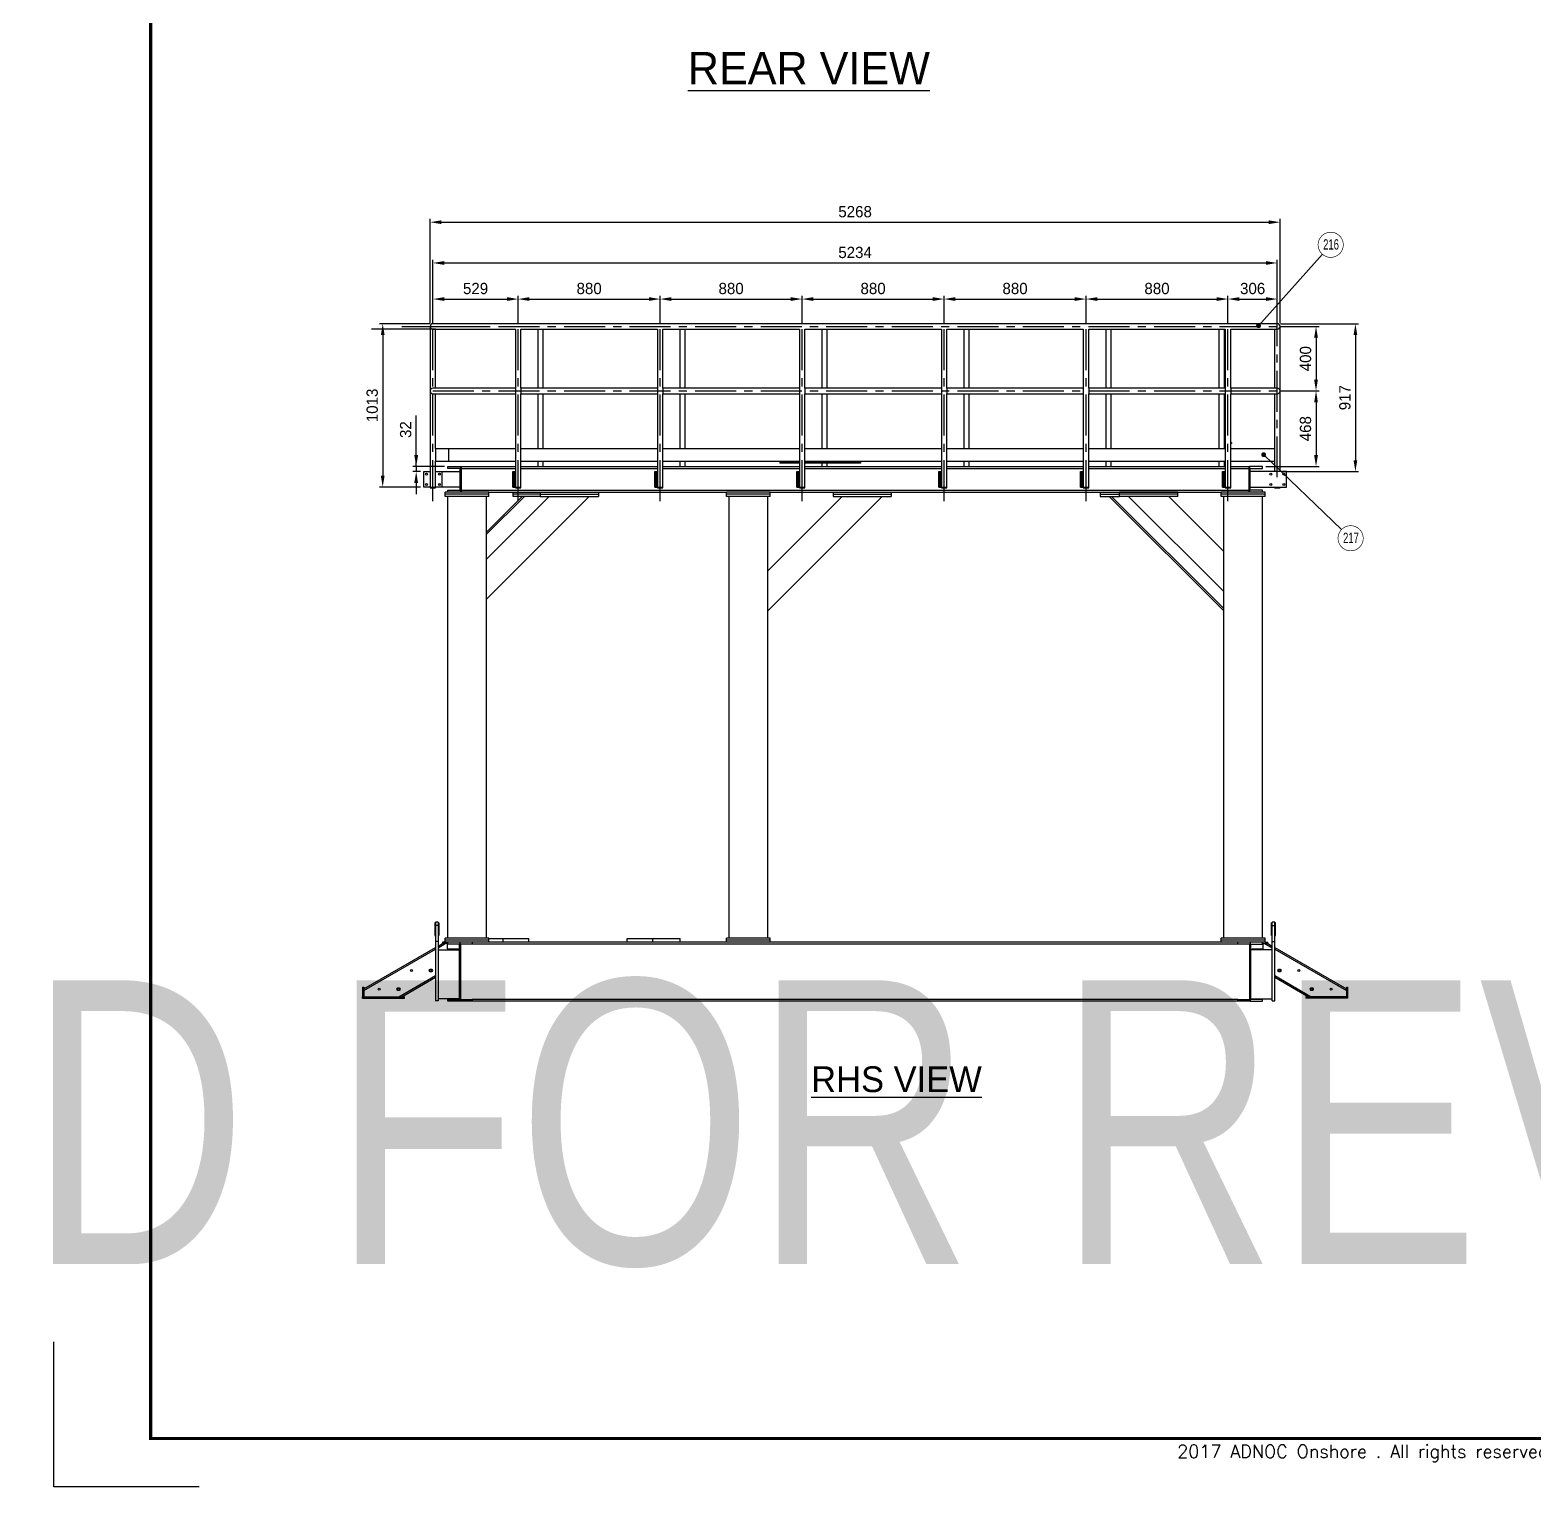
# Model space of a CAD drawing. Header units: millimetres. Extents: x 0 to 16187, y -20471 to 6290.
# Drawn here: x 2803.2 to 3269.3, y 1477 to 1928.6 of the extents above; entities that cross this region are included whole.
import ezdxf
from ezdxf.enums import TextEntityAlignment as Align

# ---------------------------------------------------------------- set-up
doc = ezdxf.new("R2018")
doc.units = ezdxf.units.MM
doc.header["$PDSIZE"] = -1
doc.linetypes.add('CENTERX2', pattern=[20.32, 12.7, -2.54, 2.54, -2.54])
doc.layers.add('BORDER1', color=3, linetype='Continuous')
doc.layers.add('BORDER2', color=7, linetype='Continuous')
doc.styles.add('ROMANC', font='ROMANC', dxfattribs={"height": 5})
doc.styles.add('ROMAND-1', font='ic-romand.shx')
doc.styles.add('ROMANS', font='ROMANS.shx', dxfattribs={"width": 0.8})
doc.styles.add('ROMANT', font='ROMANT', dxfattribs={"height": 4})
doc.styles.add('SLDTEXTSTYLE2', font='TXT', dxfattribs={"width": 0.686449})
doc.dimstyles.new('AM_ISO', dxfattribs={"dimtxt": 3.5, "dimasz": 3.5, "dimexe": 1, "dimexo": 1, "dimgap": 1.5, "dimtad": 1, "dimdsep": 46, "dimtxsty": 'Standard', "dimcen": 0, "dimclrd": 1, "dimclre": 1, "dimclrt": 1, "dimadec": 0, "dimazin": 2, "dimtp": 0.1, "dimtm": 0.1, "dimtfac": 0.71, "dimtdec": 3, "dimtmove": 0, "dimatfit": 3, "dimfxl": 1, "dimlwd": -1, "dimlwe": -1, "dimarcsym": 1})
doc.dimstyles.new('AM_ISO$7', dxfattribs={"dimtxt": 3.5, "dimasz": 3.5, "dimexe": 1, "dimexo": 1, "dimgap": 1.5, "dimtad": 1, "dimtoh": 1, "dimdsep": 46, "dimtxsty": 'Standard', "dimcen": 0, "dimclrd": 1, "dimclre": 1, "dimclrt": 1, "dimadec": 0, "dimazin": 2, "dimtp": 0.1, "dimtm": 0.1, "dimtfac": 0.71, "dimtdec": 3, "dimtmove": 0, "dimatfit": 3, "dimfxl": 1, "dimlwd": -1, "dimlwe": -1, "dimarcsym": 1})

# ---------------------------------------------------------------- blocks, each defined once
blk = doc.blocks.new('*U609')
at = {"layer": 'BORDER1', "color": 154, "true_color": 0x1859a9, "const_width": 1}
blk.add_lwpolyline([(1.81, 811), (1144, 811), (1144, 0), (0, 0), (0, 811)], close=True, dxfattribs=at)
at = {"layer": 'BORDER2'}
blk.add_lwpolyline([(15, -15), (-30, -15), (-30, 30)], dxfattribs=at)
at = {"layer": 'BORDER2', "color": 154, "true_color": 0x1859a9, "style": 'ROMANS'}
blk.add_text('2017 ADNOC Onshore . All rights reserved. Abu Dhabi Company for Onshore Petroleum Operations Ltd. Restricted Circulation', height=4, dxfattribs=at).set_placement((489.5, -2), align=Align.TOP_CENTER)
at = {"layer": 'BORDER2', "flags": 8}
for tag, height, style, p in [('REV-A', 3.24, 'ROMANS', (986.93, 140.25)), ('RE-A', 8.06, 'ROMANT', (1084.63, 7.17))]:
    blk.add_attdef(tag, text='', height=height, dxfattribs=dict(at, style=style)).set_placement(p, align=Align.CENTER)
at = {"layer": 'BORDER2', "style": 'ROMANS', "width": 3.830216}
blk.add_attdef('DATE-A', text='', height=3.24, dxfattribs=at).set_placement((995.51, 140.25), (1008.51, 140.25), align=Align.FIT)
at = {"layer": 'BORDER2'}
for tag, height, style, p in [('DRN-A', 3.24, 'ROMANS', (1018.38, 140.25)), ('CHD-A', 3.24, 'ROMANS', (1032.35, 140.25)), ('APD-A', 3.24, 'ROMANS', (1046.64, 140.25)), ('CONS_CONT_VEND', 4.2, 'ROMANC', (1061.39, 72.83))]:
    blk.add_attdef(tag, text='', height=height, dxfattribs=dict(at, style=style)).set_placement(p, align=Align.CENTER)
at = {"layer": 'BORDER2', "style": 'ROMANS', "width": 0.8}
for tag, p, height in [('1:X', (997.23, 122.55), 3.5), ('LOC', (1042.74, 122.55), 3.5), ('PROJ_NO', (1118.64, 122.55), 3.5), ('CONS_DRG_NO', (1011, 63), 3)]:
    blk.add_attdef(tag, p, '', height=height, dxfattribs=at)
at = {"layer": 'BORDER2', "lineweight": 30, "width": 0.8, "flags": 104}
blk.add_attdef('COMMENTS-A', text='', height=2.2, dxfattribs=at).set_placement((1055.21, 142.07), align=Align.MIDDLE_LEFT)
at = {"layer": 'BORDER2', "style": 'ROMANS', "width": 0.8}
for tag, p in [('PROJECT_TITLE_1', (1061.07, 55.35)), ('PROJECT_TITLE_2', (1061.07, 49.3))]:
    blk.add_attdef(tag, text='', height=3.5, dxfattribs=at).set_placement(p, align=Align.MIDDLE)
at = {"layer": 'BORDER2', "style": 'ROMANT', "width": 0.8}
for tag, p in [('DRG_TITLE_1', (1061.07, 36.31)), ('DRG_TITLE_2', (1061.07, 28.31)), ('DRG_TITLE_3', (1061.07, 20.31))]:
    blk.add_attdef(tag, text='', height=5, dxfattribs=at).set_placement(p, align=Align.CENTER)
at = {"layer": 'BORDER2', "style": 'ROMANT'}
for tag, p in [('AR', (995, 7.17)), ('PA', (1011.74, 7.17)), ('DC', (1028.45, 7.17)), ('TS', (1120.84, 7.17))]:
    blk.add_attdef(tag, p, '', height=8.06, dxfattribs=at)
for tag, p in [('SRNO', (1074.7, 7.17)), ('SH', (1115.8, 7.18))]:
    blk.add_attdef(tag, text='', height=8.06, dxfattribs=at).set_placement(p, align=Align.RIGHT)
at = {"layer": 'BORDER2', "style": 'ROMANS', "flags": 2}
blk.add_attdef('TB_VERSION', text='', height=2, dxfattribs=at).set_placement((1, -1), align=Align.TOP_LEFT)
blk = doc.blocks.new('*D4720')
at = {"color": 1, "linetype": 'ByBlock'}
for p, q in [((3190.73, 1836.76), (3202.73, 1836.76)), ((3201.73, 1833.26), (3201.73, 1820.26)), ((3190.73, 1816.76), (3202.73, 1816.76))]:
    blk.add_line(p, q, dxfattribs=at)
at = {"color": 1}
for points in [[(3202.31, 1833.26), (3201.14, 1833.26), (3201.73, 1836.76)], [(3201.14, 1820.26), (3202.31, 1820.26), (3201.73, 1816.76)]]:
    blk.add_solid(points, dxfattribs=at)
at = {"layer": 'Defpoints', "color": 0}
for p in [(3189.73, 1836.76), (3189.73, 1816.76), (3201.73, 1816.76)]:
    blk.add_point(p, dxfattribs=at)
at = {"color": 1, "insert": (3198.48, 1826.76), "char_height": 3.5, "attachment_point": 5, "rotation": 90}
blk.add_mtext('400', dxfattribs=at)
blk = doc.blocks.new('*D4721')
at = {"color": 1, "linetype": 'ByBlock'}
for p, q in [((2928.01, 1837.76), (2928.01, 1846.25)), ((2954.44, 1837.76), (2954.44, 1846.25)), ((2931.51, 1845.25), (2950.94, 1845.25))]:
    blk.add_line(p, q, dxfattribs=at)
at = {"color": 1}
for points in [[(2931.51, 1845.84), (2931.51, 1844.67), (2928.01, 1845.25)], [(2950.94, 1844.67), (2950.94, 1845.84), (2954.44, 1845.25)]]:
    blk.add_solid(points, dxfattribs=at)
at = {"layer": 'Defpoints', "color": 0}
for p in [(2954.44, 1845.25), (2928.01, 1836.76), (2954.44, 1836.76)]:
    blk.add_point(p, dxfattribs=at)
at = {"color": 1, "insert": (2941.23, 1848.5), "char_height": 3.5, "attachment_point": 5}
blk.add_mtext('529', dxfattribs=at)
blk = doc.blocks.new('*D4722')
at = {"color": 1, "linetype": 'ByBlock'}
for p, q in [((2954.44, 1837.76), (2954.44, 1846.25)), ((2998.44, 1837.76), (2998.44, 1846.25)), ((2957.94, 1845.25), (2994.94, 1845.25))]:
    blk.add_line(p, q, dxfattribs=at)
at = {"color": 1}
for points in [[(2957.94, 1845.84), (2957.94, 1844.67), (2954.44, 1845.25)], [(2994.94, 1844.67), (2994.94, 1845.84), (2998.44, 1845.25)]]:
    blk.add_solid(points, dxfattribs=at)
at = {"layer": 'Defpoints', "color": 0}
for p in [(2998.44, 1845.25), (2954.44, 1836.76), (2998.44, 1836.76)]:
    blk.add_point(p, dxfattribs=at)
at = {"color": 1, "insert": (2976.44, 1848.5), "char_height": 3.5, "attachment_point": 5}
blk.add_mtext('880', dxfattribs=at)
blk = doc.blocks.new('*D4723')
at = {"color": 1, "linetype": 'ByBlock'}
for p, q in [((2998.44, 1837.76), (2998.44, 1846.25)), ((3042.44, 1837.76), (3042.44, 1846.25)), ((3001.94, 1845.25), (3038.94, 1845.25))]:
    blk.add_line(p, q, dxfattribs=at)
at = {"color": 1}
for points in [[(3001.94, 1845.84), (3001.94, 1844.67), (2998.44, 1845.25)], [(3038.94, 1844.67), (3038.94, 1845.84), (3042.44, 1845.25)]]:
    blk.add_solid(points, dxfattribs=at)
at = {"layer": 'Defpoints', "color": 0}
for p in [(3042.44, 1845.25), (2998.44, 1836.76), (3042.44, 1836.76)]:
    blk.add_point(p, dxfattribs=at)
at = {"color": 1, "insert": (3020.44, 1848.5), "char_height": 3.5, "attachment_point": 5}
blk.add_mtext('880', dxfattribs=at)
blk = doc.blocks.new('*D4724')
at = {"color": 1, "linetype": 'ByBlock'}
for p, q in [((3042.44, 1837.76), (3042.44, 1846.25)), ((3086.44, 1837.76), (3086.44, 1846.25)), ((3045.94, 1845.25), (3082.94, 1845.25))]:
    blk.add_line(p, q, dxfattribs=at)
at = {"color": 1}
for points in [[(3045.94, 1845.84), (3045.94, 1844.67), (3042.44, 1845.25)], [(3082.94, 1844.67), (3082.94, 1845.84), (3086.44, 1845.25)]]:
    blk.add_solid(points, dxfattribs=at)
at = {"layer": 'Defpoints', "color": 0}
for p in [(3086.44, 1845.25), (3042.44, 1836.76), (3086.44, 1836.76)]:
    blk.add_point(p, dxfattribs=at)
at = {"color": 1, "insert": (3064.44, 1848.5), "char_height": 3.5, "attachment_point": 5}
blk.add_mtext('880', dxfattribs=at)
blk = doc.blocks.new('*D4725')
at = {"color": 1, "linetype": 'ByBlock'}
for p, q in [((3086.44, 1837.76), (3086.44, 1846.25)), ((3130.44, 1837.76), (3130.44, 1846.25)), ((3089.94, 1845.25), (3126.94, 1845.25))]:
    blk.add_line(p, q, dxfattribs=at)
at = {"color": 1}
for points in [[(3089.94, 1845.84), (3089.94, 1844.67), (3086.44, 1845.25)], [(3126.94, 1844.67), (3126.94, 1845.84), (3130.44, 1845.25)]]:
    blk.add_solid(points, dxfattribs=at)
at = {"layer": 'Defpoints', "color": 0}
for p in [(3130.44, 1845.25), (3086.44, 1836.76), (3130.44, 1836.76)]:
    blk.add_point(p, dxfattribs=at)
at = {"color": 1, "insert": (3108.44, 1848.5), "char_height": 3.5, "attachment_point": 5}
blk.add_mtext('880', dxfattribs=at)
blk = doc.blocks.new('*D4726')
at = {"color": 1, "linetype": 'ByBlock'}
for p, q in [((3130.44, 1837.76), (3130.44, 1846.25)), ((3174.44, 1837.76), (3174.44, 1846.25)), ((3133.94, 1845.25), (3170.94, 1845.25))]:
    blk.add_line(p, q, dxfattribs=at)
at = {"color": 1}
for points in [[(3133.94, 1845.84), (3133.94, 1844.67), (3130.44, 1845.25)], [(3170.94, 1844.67), (3170.94, 1845.84), (3174.44, 1845.25)]]:
    blk.add_solid(points, dxfattribs=at)
at = {"layer": 'Defpoints', "color": 0}
for p in [(3174.44, 1845.25), (3130.44, 1836.76), (3174.44, 1836.76)]:
    blk.add_point(p, dxfattribs=at)
at = {"color": 1, "insert": (3152.44, 1848.5), "char_height": 3.5, "attachment_point": 5}
blk.add_mtext('880', dxfattribs=at)
blk = doc.blocks.new('*D4727')
at = {"color": 1, "linetype": 'ByBlock'}
for p, q in [((3174.44, 1837.76), (3174.44, 1846.25)), ((3189.73, 1837.76), (3189.73, 1846.25)), ((3177.94, 1845.25), (3186.23, 1845.25))]:
    blk.add_line(p, q, dxfattribs=at)
at = {"color": 1}
for points in [[(3177.94, 1845.84), (3177.94, 1844.67), (3174.44, 1845.25)], [(3186.23, 1844.67), (3186.23, 1845.84), (3189.73, 1845.25)]]:
    blk.add_solid(points, dxfattribs=at)
at = {"layer": 'Defpoints', "color": 0}
for p in [(3189.73, 1845.25), (3174.44, 1836.76), (3189.73, 1836.76)]:
    blk.add_point(p, dxfattribs=at)
at = {"color": 1, "insert": (3182.09, 1848.5), "char_height": 3.5, "attachment_point": 5}
blk.add_mtext('306', dxfattribs=at)
blk = doc.blocks.new('*D4728')
at = {"color": 1, "linetype": 'ByBlock'}
for p, q in [((2928.01, 1838.6), (2928.01, 1857.44)), ((2931.51, 1856.44), (3186.23, 1856.44)), ((3189.73, 1838.6), (3189.73, 1857.44))]:
    blk.add_line(p, q, dxfattribs=at)
at = {"color": 1}
for points in [[(2931.51, 1857.02), (2931.51, 1855.86), (2928.01, 1856.44)], [(3186.23, 1855.86), (3186.23, 1857.02), (3189.73, 1856.44)]]:
    blk.add_solid(points, dxfattribs=at)
at = {"layer": 'Defpoints', "color": 0}
for p in [(3189.73, 1856.44), (2928.01, 1837.6), (3189.73, 1837.6)]:
    blk.add_point(p, dxfattribs=at)
at = {"color": 1, "insert": (3058.87, 1859.69), "char_height": 3.5, "attachment_point": 5}
blk.add_mtext('5234', dxfattribs=at)
blk = doc.blocks.new('*D4729')
at = {"color": 1, "linetype": 'ByBlock'}
for p, q in [((2927.17, 1837.76), (2927.17, 1870.08)), ((3190.58, 1837.76), (3190.58, 1870.08)), ((2930.67, 1869.08), (3187.08, 1869.08))]:
    blk.add_line(p, q, dxfattribs=at)
at = {"color": 1}
for points in [[(2930.67, 1869.66), (2930.67, 1868.49), (2927.17, 1869.08)], [(3187.08, 1868.49), (3187.08, 1869.66), (3190.58, 1869.08)]]:
    blk.add_solid(points, dxfattribs=at)
at = {"layer": 'Defpoints', "color": 0}
for p in [(3190.58, 1869.08), (2927.17, 1836.76), (3190.58, 1836.76)]:
    blk.add_point(p, dxfattribs=at)
at = {"color": 1, "insert": (3058.87, 1872.33), "char_height": 3.5, "attachment_point": 5}
blk.add_mtext('5268', dxfattribs=at)
blk = doc.blocks.new('*D4730')
at = {"color": 1, "linetype": 'ByBlock'}
for p, q in [((2927.01, 1837.6), (2911.46, 1837.6)), ((2912.46, 1834.1), (2912.46, 1790.46)), ((2924.21, 1786.96), (2911.46, 1786.96))]:
    blk.add_line(p, q, dxfattribs=at)
at = {"color": 1}
for points in [[(2913.04, 1834.1), (2911.88, 1834.1), (2912.46, 1837.6)], [(2911.88, 1790.46), (2913.04, 1790.46), (2912.46, 1786.96)]]:
    blk.add_solid(points, dxfattribs=at)
at = {"layer": 'Defpoints', "color": 0}
for p in [(2928.01, 1837.6), (2912.46, 1786.96), (2925.21, 1786.96)]:
    blk.add_point(p, dxfattribs=at)
at = {"color": 1, "insert": (2909.21, 1812.28), "char_height": 3.5, "attachment_point": 5, "rotation": 90}
blk.add_mtext('1013', dxfattribs=at)
blk = doc.blocks.new('*D4731')
at = {"color": 1, "linetype": 'ByBlock'}
for p, q in [((3190.73, 1816.76), (3202.73, 1816.76)), ((3201.73, 1813.26), (3201.73, 1796.86)), ((3186.15, 1793.36), (3202.73, 1793.36))]:
    blk.add_line(p, q, dxfattribs=at)
at = {"color": 1}
for points in [[(3202.31, 1813.26), (3201.15, 1813.26), (3201.73, 1816.76)], [(3201.15, 1796.86), (3202.31, 1796.86), (3201.73, 1793.36)]]:
    blk.add_solid(points, dxfattribs=at)
at = {"layer": 'Defpoints', "color": 0}
for p in [(3189.73, 1816.76), (3185.15, 1793.36), (3201.73, 1793.36)]:
    blk.add_point(p, dxfattribs=at)
at = {"color": 1, "insert": (3198.48, 1805.06), "char_height": 3.5, "attachment_point": 5, "rotation": 90}
blk.add_mtext('468', dxfattribs=at)
blk = doc.blocks.new('*D4732')
at = {"color": 1, "linetype": 'ByBlock'}
for p, q in [((3190.73, 1837.6), (3214.94, 1837.6)), ((3213.94, 1834.1), (3213.94, 1795.26)), ((3191.58, 1791.76), (3214.94, 1791.76))]:
    blk.add_line(p, q, dxfattribs=at)
at = {"color": 1}
for points in [[(3214.52, 1834.1), (3213.36, 1834.1), (3213.94, 1837.6)], [(3213.36, 1795.26), (3214.52, 1795.26), (3213.94, 1791.76)]]:
    blk.add_solid(points, dxfattribs=at)
at = {"layer": 'Defpoints', "color": 0}
for p in [(3189.73, 1837.6), (3190.58, 1791.76), (3213.94, 1791.76)]:
    blk.add_point(p, dxfattribs=at)
at = {"color": 1, "insert": (3210.69, 1814.68), "char_height": 3.5, "attachment_point": 5, "rotation": 90}
blk.add_mtext('917', dxfattribs=at)
blk = doc.blocks.new('*D4733')
at = {"color": 1, "linetype": 'ByBlock'}
for p, q in [((2922.83, 1793.36), (2922.83, 1809.19)), ((2922.83, 1796.86), (2922.83, 1800.36)), ((2931.59, 1793.36), (2921.83, 1793.36)), ((2924.21, 1791.76), (2921.83, 1791.76)), ((2922.83, 1793.36), (2922.83, 1791.76)), ((2922.83, 1788.26), (2922.83, 1784.76))]:
    blk.add_line(p, q, dxfattribs=at)
at = {"color": 1}
for points in [[(2922.25, 1796.86), (2923.41, 1796.86), (2922.83, 1793.36)], [(2923.41, 1788.26), (2922.25, 1788.26), (2922.83, 1791.76)]]:
    blk.add_solid(points, dxfattribs=at)
at = {"layer": 'Defpoints', "color": 0}
for p in [(2922.83, 1791.76), (2925.21, 1791.76), (2932.59, 1793.36)]:
    blk.add_point(p, dxfattribs=at)
at = {"color": 1, "insert": (2919.58, 1804.77), "char_height": 3.5, "attachment_point": 5, "rotation": 90}
blk.add_mtext('32', dxfattribs=at)

msp = doc.modelspace()

# ---------------------------------------------------------------- linework, layer by layer
at = {"color": 3, "linetype": 'CENTERX2'}
for p, q in [((2928.01421, 1782.61419), (2928.01421, 1842.53742)), ((2954.4396, 1782.61419), (2954.4396, 1842.53742)), ((2998.4396, 1782.61419), (2998.4396, 1842.53742)), ((3042.4396, 1782.61419), (3042.4396, 1842.53742)), ((3086.4396, 1782.61419), (3086.4396, 1842.53742)), ((3130.4396, 1782.61419), (3130.4396, 1842.53742)), ((3174.4396, 1782.61419), (3174.4396, 1842.53742)), ((2918.3825, 1836.75594), (2945.27021, 1836.75594)), ((2928.01421, 1836.75594), (3192.16804, 1836.75594)), ((3189.73421, 1789.98831), (3189.73421, 1840.67019)), ((2928.01421, 1816.75594), (3192.16804, 1816.75594))]:
    msp.add_line(p, q, dxfattribs=at)
at = {"color": 7, "linetype": 'Continuous', "lineweight": 25}
for p, q in [((2927.17021, 1836.75594), (2927.17021, 1786.95594)), ((2932.01421, 1837.59994), (2928.01421, 1837.59994)), ((3185.73421, 1837.59994), (2932.01421, 1837.59994)), ((3189.73421, 1837.59994), (3185.73421, 1837.59994)), ((3190.57821, 1791.75594), (3190.57821, 1836.75594)), ((2928.01421, 1835.91194), (2932.01421, 1835.91194)), ((2928.85821, 1817.59994), (2928.85821, 1835.91194)), ((2932.01421, 1835.91194), (2953.5956, 1835.91194)), ((2953.5956, 1835.91194), (2953.5956, 1817.59994)), ((2955.2836, 1835.91194), (2997.5956, 1835.91194)), ((2955.2836, 1817.59994), (2955.2836, 1835.91194)), ((2960.54621, 1835.91194), (2960.54621, 1817.59994)), ((2962.23421, 1817.59994), (2962.23421, 1835.91194)), ((2997.5956, 1835.91194), (2997.5956, 1817.59994)), ((2999.2836, 1835.91194), (3041.5956, 1835.91194)), ((2999.2836, 1817.59994), (2999.2836, 1835.91194)), ((3004.54621, 1835.91194), (3004.54621, 1817.59994)), ((3006.23421, 1817.59994), (3006.23421, 1835.91194)), ((3041.5956, 1835.91194), (3041.5956, 1817.59994)), ((3043.2836, 1835.91194), (3085.5956, 1835.91194)), ((3043.2836, 1817.59994), (3043.2836, 1835.91194)), ((3048.54621, 1835.91194), (3048.54621, 1817.59994)), ((3050.23421, 1817.59994), (3050.23421, 1835.91194)), ((3085.5956, 1835.91194), (3085.5956, 1817.59994)), ((3087.2836, 1835.91194), (3129.5956, 1835.91194)), ((3087.2836, 1817.59994), (3087.2836, 1835.91194)), ((3092.54621, 1835.91194), (3092.54621, 1817.59994)), ((3094.23421, 1817.59994), (3094.23421, 1835.91194)), ((3129.5956, 1835.91194), (3129.5956, 1817.59994)), ((3131.2836, 1835.91194), (3173.5956, 1835.91194)), ((3131.2836, 1817.59994), (3131.2836, 1835.91194)), ((3136.54621, 1835.91194), (3136.54621, 1817.59994)), ((3138.23421, 1817.59994), (3138.23421, 1835.91194)), ((3171.63421, 1835.91194), (3171.63421, 1817.59994)), ((3173.32221, 1817.59994), (3173.32221, 1835.91194)), ((3173.5956, 1835.91194), (3173.5956, 1817.59994)), ((3175.2836, 1835.91194), (3185.73421, 1835.91194)), ((3175.2836, 1817.59994), (3175.2836, 1835.91194)), ((3185.73421, 1835.91194), (3189.73421, 1835.91194)), ((3188.89021, 1835.91194), (3188.89021, 1817.59994)), ((2932.01421, 1817.59994), (2928.01421, 1817.59994)), ((2928.01421, 1815.91194), (2932.01421, 1815.91194)), ((2928.85821, 1798.95594), (2928.85821, 1815.91194)), ((2953.5956, 1817.59994), (2932.01421, 1817.59994)), ((2932.01421, 1815.91194), (2953.5956, 1815.91194)), ((2953.5956, 1815.91194), (2953.5956, 1786.95594)), ((2997.5956, 1817.59994), (2955.2836, 1817.59994)), ((2955.2836, 1815.91194), (2997.5956, 1815.91194)), ((2955.2836, 1786.95594), (2955.2836, 1815.91194)), ((2960.54621, 1815.91194), (2960.54621, 1798.95594)), ((2962.23421, 1798.95594), (2962.23421, 1815.91194)), ((2997.5956, 1815.91194), (2997.5956, 1786.95594)), ((3041.5956, 1817.59994), (2999.2836, 1817.59994)), ((2999.2836, 1815.91194), (3041.5956, 1815.91194)), ((2999.2836, 1786.95594), (2999.2836, 1815.91194)), ((3004.54621, 1815.91194), (3004.54621, 1798.95594)), ((3006.23421, 1798.95594), (3006.23421, 1815.91194)), ((3041.5956, 1815.91194), (3041.5956, 1786.95594)), ((3085.5956, 1817.59994), (3043.2836, 1817.59994)), ((3043.2836, 1815.91194), (3085.5956, 1815.91194)), ((3043.2836, 1786.95594), (3043.2836, 1815.91194)), ((3048.54621, 1815.91194), (3048.54621, 1798.95594)), ((3050.23421, 1798.95594), (3050.23421, 1815.91194)), ((3085.5956, 1815.91194), (3085.5956, 1786.95594)), ((3129.5956, 1817.59994), (3087.2836, 1817.59994)), ((3087.2836, 1815.91194), (3129.5956, 1815.91194)), ((3087.2836, 1786.95594), (3087.2836, 1815.91194)), ((3092.54621, 1815.91194), (3092.54621, 1798.95594)), ((3094.23421, 1798.95594), (3094.23421, 1815.91194)), ((3129.5956, 1815.91194), (3129.5956, 1786.95594)), ((3173.5956, 1817.59994), (3131.2836, 1817.59994)), ((3131.2836, 1815.91194), (3173.5956, 1815.91194)), ((3131.2836, 1786.95594), (3131.2836, 1815.91194)), ((3136.54621, 1815.91194), (3136.54621, 1798.95594)), ((3138.23421, 1798.95594), (3138.23421, 1815.91194)), ((3171.63421, 1815.91194), (3171.63421, 1798.95594)), ((3173.32221, 1798.95594), (3173.32221, 1815.91194)), ((3173.5956, 1815.91194), (3173.5956, 1786.95594)), ((3185.73421, 1817.59994), (3175.2836, 1817.59994)), ((3175.2836, 1815.91194), (3185.73421, 1815.91194)), ((3175.2836, 1786.95594), (3175.2836, 1815.91194)), ((3189.73421, 1817.59994), (3185.73421, 1817.59994)), ((3185.73421, 1815.91194), (3189.73421, 1815.91194)), ((3188.89021, 1815.91194), (3188.89021, 1798.95594)), ((3175.2836, 1800.75594), (3175.51421, 1800.75594)), ((3175.51421, 1800.43594), (3175.2836, 1800.43594)), ((3175.51421, 1800.75594), (3175.51421, 1800.43594)), ((2928.85821, 1798.95594), (2928.85821, 1794.95594)), ((2928.85821, 1798.95594), (2932.85821, 1798.95594)), ((2928.85821, 1786.95594), (2928.85821, 1794.95594)), ((2928.85821, 1794.95594), (2932.85821, 1794.95594)), ((2932.85821, 1798.95594), (2932.85821, 1794.95594)), ((2932.85821, 1798.95594), (2953.5956, 1798.95594)), ((2932.85821, 1794.95594), (2953.5956, 1794.95594)), ((2955.2836, 1798.95594), (2997.5956, 1798.95594)), ((2955.2836, 1794.95594), (2997.5956, 1794.95594)), ((2960.54621, 1794.95594), (2960.54621, 1793.35594)), ((2962.23421, 1793.35594), (2962.23421, 1794.95594)), ((2999.2836, 1798.95594), (3041.5956, 1798.95594)), ((2999.2836, 1794.95594), (3041.5956, 1794.95594)), ((3004.54621, 1794.95594), (3004.54621, 1793.35594)), ((3006.23421, 1793.35594), (3006.23421, 1794.95594)), ((3035.55421, 1794.95594), (3035.55421, 1794.67594)), ((3035.55421, 1794.67594), (3035.55421, 1794.35594)), ((3041.5956, 1794.67594), (3035.55421, 1794.67594)), ((3043.2836, 1798.95594), (3085.5956, 1798.95594)), ((3043.2836, 1794.95594), (3085.5956, 1794.95594)), ((3060.55421, 1794.67594), (3043.2836, 1794.67594)), ((3060.55421, 1794.95594), (3060.55421, 1794.67594)), ((3060.55421, 1794.67594), (3060.55421, 1794.35594)), ((3087.2836, 1798.95594), (3129.5956, 1798.95594)), ((3087.2836, 1794.95594), (3129.5956, 1794.95594)), ((3092.54621, 1794.95594), (3092.54621, 1793.35594)), ((3094.23421, 1793.35594), (3094.23421, 1794.95594)), ((3131.2836, 1798.95594), (3173.5956, 1798.95594)), ((3131.2836, 1794.95594), (3173.5956, 1794.95594)), ((3136.54621, 1794.95594), (3136.54621, 1793.35594)), ((3138.23421, 1793.35594), (3138.23421, 1794.95594)), ((3171.63421, 1794.95594), (3171.63421, 1793.35594)), ((3173.32221, 1793.35594), (3173.32221, 1794.95594)), ((3175.2836, 1798.95594), (3184.89021, 1798.95594)), ((3175.2836, 1794.95594), (3184.89021, 1794.95594)), ((3184.89021, 1798.95594), (3188.89021, 1798.95594)), ((3184.89021, 1794.95594), (3188.89021, 1794.95594)), ((3188.89021, 1798.95594), (3188.89021, 1794.95594)), ((3188.89021, 1794.95594), (3188.89021, 1791.75594)), ((2925.21421, 1786.95594), (2925.21421, 1791.75594)), ((2925.21421, 1791.75594), (2927.17021, 1791.75594)), ((2928.85821, 1791.75594), (2930.81421, 1791.75594)), ((2930.81421, 1791.75594), (2930.81421, 1786.95594)), ((2930.81421, 1791.75594), (2936.41421, 1791.75594)), ((2932.59421, 1792.75594), (2932.59421, 1793.35594)), ((2932.59421, 1793.35594), (2936.59421, 1793.35594)), ((2936.41421, 1792.75594), (2932.59421, 1792.75594)), ((2936.41421, 1785.95594), (2936.41421, 1792.75594)), ((2936.59421, 1793.35594), (2936.59421, 1785.35594)), ((2936.59421, 1793.35594), (2936.77421, 1793.35594)), ((2936.77421, 1793.35594), (2936.77421, 1785.35594)), ((2936.77421, 1792.75594), (2936.77421, 1793.35594)), ((2936.77421, 1793.35594), (2953.5956, 1793.35594)), ((2936.77421, 1792.75594), (2953.5956, 1792.75594)), ((2952.77421, 1786.95594), (2952.77421, 1791.75594)), ((2952.77421, 1791.75594), (2953.17421, 1791.75594)), ((2953.17421, 1791.75594), (2953.57421, 1791.75594)), ((2953.17421, 1786.95594), (2953.17421, 1791.75594)), ((2953.57421, 1786.95594), (2953.57421, 1791.75594)), ((2955.2836, 1793.35594), (2997.5956, 1793.35594)), ((2955.2836, 1792.75594), (2997.5956, 1792.75594)), ((2996.77421, 1786.95594), (2996.77421, 1791.75594)), ((2996.77421, 1791.75594), (2997.17421, 1791.75594)), ((2997.17421, 1786.95594), (2997.17421, 1791.75594)), ((2997.17421, 1791.75594), (2997.57421, 1791.75594)), ((2997.57421, 1786.95594), (2997.57421, 1791.75594)), ((2999.2836, 1793.35594), (3041.5956, 1793.35594)), ((2999.2836, 1792.75594), (3041.5956, 1792.75594)), ((3041.5956, 1794.35594), (3035.55421, 1794.35594)), ((3040.77421, 1791.75594), (3041.17421, 1791.75594)), ((3040.77421, 1786.95594), (3040.77421, 1791.75594)), ((3041.17421, 1791.75594), (3041.57421, 1791.75594)), ((3041.17421, 1786.95594), (3041.17421, 1791.75594)), ((3041.57421, 1786.95594), (3041.57421, 1791.75594)), ((3060.55421, 1794.35594), (3043.2836, 1794.35594)), ((3043.2836, 1793.35594), (3085.5956, 1793.35594)), ((3043.2836, 1792.75594), (3085.5956, 1792.75594)), ((3048.54621, 1794.35594), (3048.54621, 1793.35594)), ((3050.23421, 1793.35594), (3050.23421, 1794.35594)), ((3084.77421, 1786.95594), (3084.77421, 1791.75594)), ((3084.77421, 1791.75594), (3085.17421, 1791.75594)), ((3085.17421, 1786.95594), (3085.17421, 1791.75594)), ((3085.17421, 1791.75594), (3085.57421, 1791.75594)), ((3085.57421, 1786.95594), (3085.57421, 1791.75594)), ((3087.2836, 1793.35594), (3129.5956, 1793.35594)), ((3087.2836, 1792.75594), (3129.5956, 1792.75594)), ((3128.77421, 1786.95594), (3128.77421, 1791.75594)), ((3128.77421, 1791.75594), (3129.17421, 1791.75594)), ((3129.17421, 1786.95594), (3129.17421, 1791.75594)), ((3129.17421, 1791.75594), (3129.57421, 1791.75594)), ((3129.57421, 1786.95594), (3129.57421, 1791.75594)), ((3131.2836, 1793.35594), (3173.5956, 1793.35594)), ((3131.2836, 1792.75594), (3173.5956, 1792.75594)), ((3172.77421, 1786.95594), (3172.77421, 1791.75594)), ((3172.77421, 1791.75594), (3173.17421, 1791.75594)), ((3173.17421, 1786.95594), (3173.17421, 1791.75594)), ((3173.17421, 1791.75594), (3173.57421, 1791.75594)), ((3173.57421, 1786.95594), (3173.57421, 1791.75594)), ((3175.2836, 1793.35594), (3180.97421, 1793.35594)), ((3175.2836, 1792.75594), (3180.97421, 1792.75594)), ((3180.97421, 1785.35594), (3180.97421, 1793.35594)), ((3180.97421, 1793.35594), (3181.15421, 1793.35594)), ((3180.97421, 1792.75594), (3180.97421, 1793.35594)), ((3181.15421, 1793.35594), (3181.15421, 1785.35594)), ((3185.15421, 1793.35594), (3181.15421, 1793.35594)), ((3181.33421, 1792.75594), (3185.15421, 1792.75594)), ((3181.33421, 1785.95594), (3181.33421, 1792.75594)), ((3192.53421, 1791.75594), (3181.33421, 1791.75594)), ((3185.15421, 1792.75594), (3185.15421, 1793.35594)), ((3192.53421, 1786.95594), (3192.53421, 1791.75594)), ((2927.17021, 1786.95594), (2925.21421, 1786.95594)), ((2927.17021, 1786.95594), (2927.17021, 1786.71594)), ((2927.17021, 1786.95594), (2928.85821, 1786.95594)), ((2927.17021, 1786.95594), (2928.72078, 1786.95594)), ((2927.17021, 1786.71594), (2928.85821, 1786.71594)), ((2928.72078, 1786.95594), (2928.85821, 1786.95594)), ((2928.85821, 1786.71594), (2928.85821, 1786.95594)), ((2930.81421, 1786.95594), (2928.85821, 1786.95594)), ((2936.41421, 1786.95594), (2930.81421, 1786.95594)), ((2931.79421, 1784.71594), (2931.79421, 1785.35594)), ((2945.39421, 1785.35594), (2931.79421, 1785.35594)), ((2932.59421, 1785.35594), (2932.59421, 1785.95594)), ((2932.59421, 1785.95594), (2936.41421, 1785.95594)), ((2936.77421, 1785.35594), (2936.77421, 1785.95594)), ((2936.77421, 1785.95594), (3180.97421, 1785.95594)), ((2945.39421, 1785.35594), (3018.99421, 1785.35594)), ((2945.39421, 1784.71594), (2945.39421, 1785.35594)), ((2952.77421, 1786.95594), (2953.17421, 1786.95594)), ((2952.89421, 1784.71594), (2952.89421, 1785.35594)), ((2953.17421, 1786.95594), (2953.57421, 1786.95594)), ((2953.5956, 1786.95594), (2953.5956, 1786.71594)), ((2953.5956, 1786.95594), (2954.4396, 1786.95594)), ((2953.5956, 1786.95594), (2955.2836, 1786.95594)), ((2953.5956, 1786.71594), (2954.4396, 1786.71594)), ((2954.4396, 1786.95594), (2955.2836, 1786.95594)), ((2954.4396, 1786.71594), (2955.2836, 1786.71594)), ((2955.2836, 1786.71594), (2955.2836, 1786.95594)), ((2961.29421, 1785.35594), (2961.29421, 1784.71594)), ((2961.29421, 1785.35594), (2979.29421, 1785.35594)), ((2979.29421, 1785.35594), (2979.29421, 1784.71594)), ((2996.77421, 1786.95594), (2997.17421, 1786.95594)), ((2997.17421, 1786.95594), (2997.57421, 1786.95594)), ((2997.5956, 1786.95594), (2997.5956, 1786.71594)), ((2997.5956, 1786.95594), (2998.4396, 1786.95594)), ((2997.5956, 1786.95594), (2999.2836, 1786.95594)), ((2997.5956, 1786.71594), (2998.4396, 1786.71594)), ((2998.4396, 1786.95594), (2999.2836, 1786.95594)), ((2998.4396, 1786.71594), (2999.2836, 1786.71594)), ((2999.2836, 1786.71594), (2999.2836, 1786.95594)), ((3018.99421, 1784.71594), (3018.99421, 1785.35594)), ((3032.59421, 1785.35594), (3018.99421, 1785.35594)), ((3032.59421, 1785.35594), (3172.35421, 1785.35594)), ((3032.59421, 1784.71594), (3032.59421, 1785.35594)), ((3040.77421, 1786.95594), (3041.17421, 1786.95594)), ((3041.17421, 1786.95594), (3041.57421, 1786.95594)), ((3041.5956, 1786.95594), (3041.5956, 1786.71594)), ((3041.5956, 1786.95594), (3042.4396, 1786.95594)), ((3041.5956, 1786.95594), (3043.2836, 1786.95594)), ((3041.5956, 1786.71594), (3042.4396, 1786.71594)), ((3042.4396, 1786.95594), (3043.2836, 1786.95594)), ((3042.4396, 1786.71594), (3043.2836, 1786.71594)), ((3043.2836, 1786.71594), (3043.2836, 1786.95594)), ((3052.09421, 1785.35594), (3052.09421, 1784.71594)), ((3052.09421, 1785.35594), (3070.09421, 1785.35594)), ((3070.09421, 1785.35594), (3070.09421, 1784.71594)), ((3084.77421, 1786.95594), (3085.17421, 1786.95594)), ((3085.17421, 1786.95594), (3085.57421, 1786.95594)), ((3085.5956, 1786.95594), (3085.5956, 1786.71594)), ((3085.5956, 1786.95594), (3086.4396, 1786.95594)), ((3085.5956, 1786.95594), (3087.2836, 1786.95594)), ((3085.5956, 1786.71594), (3086.4396, 1786.71594)), ((3086.4396, 1786.95594), (3087.2836, 1786.95594)), ((3086.4396, 1786.71594), (3087.2836, 1786.71594)), ((3087.2836, 1786.71594), (3087.2836, 1786.95594)), ((3128.77421, 1786.95594), (3129.17421, 1786.95594)), ((3129.17421, 1786.95594), (3129.57421, 1786.95594)), ((3129.5956, 1786.95594), (3129.5956, 1786.71594)), ((3129.5956, 1786.95594), (3130.4396, 1786.95594)), ((3129.5956, 1786.95594), (3131.2836, 1786.95594)), ((3129.5956, 1786.71594), (3130.4396, 1786.71594)), ((3130.4396, 1786.95594), (3131.2836, 1786.95594)), ((3130.4396, 1786.71594), (3131.2836, 1786.71594)), ((3131.2836, 1786.71594), (3131.2836, 1786.95594)), ((3134.85421, 1785.35594), (3134.85421, 1784.71594)), ((3140.85421, 1784.71594), (3140.85421, 1785.35594)), ((3158.85421, 1785.35594), (3140.85421, 1785.35594)), ((3158.85421, 1784.71594), (3158.85421, 1785.35594)), ((3172.35421, 1784.71594), (3172.35421, 1785.35594)), ((3185.95421, 1785.35594), (3172.35421, 1785.35594)), ((3172.77421, 1786.95594), (3173.17421, 1786.95594)), ((3173.17421, 1786.95594), (3173.57421, 1786.95594)), ((3173.5956, 1786.95594), (3173.5956, 1786.71594)), ((3173.5956, 1786.95594), (3174.4396, 1786.95594)), ((3173.5956, 1786.95594), (3175.2836, 1786.95594)), ((3173.5956, 1786.71594), (3174.4396, 1786.71594)), ((3174.4396, 1786.95594), (3175.2836, 1786.95594)), ((3174.4396, 1786.71594), (3175.2836, 1786.71594)), ((3175.2836, 1786.71594), (3175.2836, 1786.95594)), ((3180.97421, 1785.35594), (3180.97421, 1785.95594)), ((3181.33421, 1786.95594), (3192.53421, 1786.95594)), ((3185.15421, 1785.95594), (3181.33421, 1785.95594)), ((3185.15421, 1785.35594), (3185.15421, 1785.95594)), ((3185.95421, 1784.71594), (3185.95421, 1785.35594)), ((3188.89021, 1786.95594), (3188.89021, 1786.71594)), ((3188.89021, 1786.71594), (3190.57821, 1786.71594)), ((3190.57821, 1786.71594), (3190.57821, 1786.95594)), ((2945.39421, 1784.71594), (2931.79421, 1784.71594)), ((2931.79421, 1784.07594), (2931.79421, 1784.71594)), ((2945.39421, 1784.07594), (2931.79421, 1784.07594)), ((2932.59421, 1647.11594), (2932.59421, 1784.07594)), ((2964.04913, 1784.07594), (2944.59421, 1764.62102)), ((2976.49421, 1784.07594), (2944.59421, 1752.17594)), ((2944.59421, 1772.31392), (2956.35623, 1784.07594)), ((2944.59421, 1773.02102), (2955.64913, 1784.07594)), ((2944.59421, 1647.11594), (2944.59421, 1784.07594)), ((2945.39421, 1784.07594), (2945.39421, 1784.71594)), ((2961.29421, 1784.71594), (2952.89421, 1784.71594)), ((2952.89421, 1784.07594), (2952.89421, 1784.71594)), ((2961.29421, 1784.07594), (2952.89421, 1784.07594)), ((2961.29421, 1784.71594), (2961.29421, 1784.07594)), ((2961.29421, 1784.71594), (2979.29421, 1784.71594)), ((2961.29421, 1784.07594), (2979.29421, 1784.07594)), ((2979.29421, 1784.71594), (2979.29421, 1784.07594)), ((3032.59421, 1784.71594), (3018.99421, 1784.71594)), ((3018.99421, 1784.07594), (3018.99421, 1784.71594)), ((3032.59421, 1784.07594), (3018.99421, 1784.07594)), ((3019.79421, 1647.11594), (3019.79421, 1784.07594)), ((3054.84913, 1784.07594), (3031.79421, 1761.02102)), ((3067.29421, 1784.07594), (3031.79421, 1748.57594)), ((3031.79421, 1647.11594), (3031.79421, 1784.07594)), ((3032.59421, 1784.07594), (3032.59421, 1784.71594)), ((3052.09421, 1784.71594), (3052.09421, 1784.07594)), ((3052.09421, 1784.71594), (3070.09421, 1784.71594)), ((3052.09421, 1784.07594), (3070.09421, 1784.07594)), ((3070.09421, 1784.71594), (3070.09421, 1784.07594)), ((3134.85421, 1784.71594), (3134.85421, 1784.07594)), ((3134.85421, 1784.71594), (3140.85421, 1784.71594)), ((3134.85421, 1784.07594), (3140.85421, 1784.07594)), ((3137.65421, 1784.07594), (3173.15421, 1748.57594)), ((3138.36131, 1784.07594), (3173.15421, 1749.28305)), ((3158.85421, 1784.71594), (3140.85421, 1784.71594)), ((3140.85421, 1784.07594), (3140.85421, 1784.71594)), ((3158.85421, 1784.07594), (3140.85421, 1784.07594)), ((3173.15421, 1754.57594), (3143.65421, 1784.07594)), ((3173.15421, 1767.02102), (3156.09928, 1784.07594)), ((3158.85421, 1784.07594), (3158.85421, 1784.71594)), ((3185.95421, 1784.71594), (3172.35421, 1784.71594)), ((3172.35421, 1784.07594), (3172.35421, 1784.71594)), ((3185.95421, 1784.07594), (3172.35421, 1784.07594)), ((3173.15421, 1647.11594), (3173.15421, 1784.07594)), ((3185.15421, 1647.11594), (3185.15421, 1784.07594)), ((3185.95421, 1784.07594), (3185.95421, 1784.71594)), ((2928.82221, 1651.89594), (2928.58221, 1651.89594)), ((2928.58221, 1651.89594), (2928.58221, 1647.89594)), ((2929.62221, 1652.09594), (2928.82221, 1652.09594)), ((2928.82221, 1652.09594), (2928.82221, 1651.07018)), ((2929.62221, 1651.07018), (2928.82221, 1651.07018)), ((2928.82221, 1651.07018), (2928.82221, 1646.09594)), ((2929.62221, 1652.09594), (2929.62221, 1651.07018)), ((2929.86221, 1651.89594), (2929.62221, 1651.89594)), ((2929.62221, 1651.07018), (2929.62221, 1646.09594)), ((2929.86221, 1651.89594), (2929.86221, 1647.89594)), ((3188.12621, 1651.89594), (3187.88621, 1651.89594)), ((3187.88621, 1649.89594), (3187.88621, 1651.89594)), ((3188.92621, 1652.09594), (3188.12621, 1652.09594)), ((3188.12621, 1651.07018), (3188.12621, 1652.09594)), ((3188.12621, 1646.09594), (3188.12621, 1651.07018)), ((3188.12621, 1651.07018), (3188.92621, 1651.07018)), ((3188.92621, 1651.07018), (3188.92621, 1652.09594)), ((3189.16621, 1651.89594), (3188.92621, 1651.89594)), ((3188.92621, 1646.09594), (3188.92621, 1651.07018)), ((3189.16621, 1649.89594), (3189.16621, 1651.89594)), ((2928.58221, 1647.89594), (2928.82221, 1647.89594)), ((2929.62221, 1646.09594), (2928.82221, 1646.09594)), ((2928.82221, 1646.09594), (2928.82221, 1627.69594)), ((2929.62221, 1647.89594), (2929.86221, 1647.89594)), ((2929.62221, 1646.09594), (2929.62221, 1627.69594)), ((2929.62221, 1644.14384), (2931.8602, 1645.43594)), ((2929.62221, 1644.675), (2930.9402, 1645.43594)), ((2931.79421, 1645.83594), (2930.9402, 1645.83594)), ((2930.9402, 1645.83594), (2930.9402, 1645.43594)), ((2932.5402, 1645.43594), (2930.9402, 1645.43594)), ((2931.79421, 1646.47594), (2931.79421, 1647.11594)), ((2945.39421, 1647.11594), (2931.79421, 1647.11594)), ((2931.79421, 1645.83594), (2931.79421, 1646.47594)), ((2945.39421, 1646.47594), (2931.79421, 1646.47594)), ((2945.39421, 1645.83594), (2931.79421, 1645.83594)), ((2932.42221, 1645.43594), (2932.42221, 1643.79594)), ((2932.5402, 1645.83594), (2932.5402, 1645.43594)), ((2932.59421, 1645.25594), (2932.59421, 1645.83594)), ((2936.40221, 1645.83594), (2936.40221, 1627.55594)), ((2940.21021, 1645.83594), (2940.21021, 1645.25594)), ((2945.39421, 1646.47594), (2945.39421, 1647.11594)), ((2945.39421, 1647.03594), (2949.80706, 1647.03594)), ((2945.39421, 1645.83594), (2945.39421, 1646.47594)), ((3018.99421, 1645.83594), (2945.39421, 1645.83594)), ((2949.80706, 1645.83594), (2949.80706, 1647.03594)), ((2949.80706, 1647.03594), (2957.72665, 1647.03594)), ((2957.72665, 1645.83594), (2957.72665, 1647.03594)), ((2988.26176, 1645.83594), (2988.26176, 1647.03594)), ((2988.26176, 1647.03594), (2996.18135, 1647.03594)), ((2996.18135, 1645.83594), (2996.18135, 1647.03594)), ((2996.18135, 1647.03594), (3004.66663, 1647.03594)), ((3004.66663, 1645.83594), (3004.66663, 1647.03594)), ((3018.99421, 1646.47594), (3018.99421, 1647.11594)), ((3032.59421, 1647.11594), (3018.99421, 1647.11594)), ((3018.99421, 1645.83594), (3018.99421, 1646.47594)), ((3032.59421, 1646.47594), (3018.99421, 1646.47594)), ((3032.59421, 1645.83594), (3018.99421, 1645.83594)), ((3032.59421, 1646.47594), (3032.59421, 1647.11594)), ((3032.59421, 1645.83594), (3032.59421, 1646.47594)), ((3172.35421, 1645.83594), (3032.59421, 1645.83594)), ((3172.35421, 1646.47594), (3172.35421, 1647.11594)), ((3185.95421, 1647.11594), (3172.35421, 1647.11594)), ((3185.95421, 1646.47594), (3172.35421, 1646.47594)), ((3172.35421, 1645.83594), (3172.35421, 1646.47594)), ((3185.95421, 1645.83594), (3172.35421, 1645.83594)), ((3177.53821, 1645.25594), (3177.53821, 1645.83594)), ((3181.34621, 1645.83594), (3181.34621, 1627.55594)), ((3185.15421, 1645.25594), (3185.15421, 1645.83594)), ((3185.20821, 1645.43594), (3185.20821, 1645.83594)), ((3185.20821, 1645.43594), (3186.80821, 1645.43594)), ((3185.32621, 1643.79594), (3185.32621, 1645.43594)), ((3185.88821, 1645.43594), (3188.12621, 1644.14384)), ((3185.95421, 1646.47594), (3185.95421, 1647.11594)), ((3185.95421, 1645.83594), (3185.95421, 1646.47594)), ((3185.95421, 1645.83594), (3186.80821, 1645.83594)), ((3186.80821, 1645.43594), (3186.80821, 1645.83594)), ((3186.80821, 1645.43594), (3188.12621, 1644.675)), ((3187.88621, 1647.89594), (3187.88621, 1649.89594)), ((3187.88621, 1647.89594), (3188.12621, 1647.89594)), ((3188.12621, 1646.09594), (3188.92621, 1646.09594)), ((3188.12621, 1627.69594), (3188.12621, 1646.09594)), ((3188.92621, 1647.89594), (3189.16621, 1647.89594)), ((3188.92621, 1627.69594), (3188.92621, 1646.09594)), ((3189.16621, 1647.89594), (3189.16621, 1649.89594)), ((2906.62221, 1631.39594), (2928.82221, 1644.21312)), ((2906.62221, 1630.86478), (2928.82221, 1643.68196)), ((2929.62221, 1643.49594), (2936.22221, 1643.49594)), ((2932.42221, 1643.79594), (2935.82221, 1643.79594)), ((2936.22221, 1645.25594), (2932.59421, 1645.25594)), ((2935.82221, 1643.79594), (2935.82221, 1643.49594)), ((2936.22221, 1628.13594), (2936.22221, 1645.25594)), ((2940.21021, 1645.25594), (2936.58221, 1645.25594)), ((2936.58221, 1645.25594), (2936.58221, 1628.13594)), ((3177.53821, 1645.25594), (2940.21021, 1645.25594)), ((3181.16621, 1645.25594), (3177.53821, 1645.25594)), ((3181.16621, 1628.13594), (3181.16621, 1645.25594)), ((3181.52621, 1628.13594), (3181.52621, 1645.25594)), ((3181.52621, 1645.25594), (3185.15421, 1645.25594)), ((3188.12621, 1643.49594), (3181.52621, 1643.49594)), ((3181.92621, 1643.49594), (3181.92621, 1643.79594)), ((3181.92621, 1643.79594), (3185.32621, 1643.79594)), ((3188.92621, 1644.21312), (3211.12621, 1631.39594)), ((3188.92621, 1643.68196), (3211.12621, 1630.86478)), ((2927.68364, 1637.36945), (2927.04364, 1637.36945)), ((2927.04364, 1636.80945), (2927.68364, 1636.80945)), ((3190.70477, 1637.36945), (3190.06477, 1637.36945)), ((3190.06477, 1636.80945), (3190.70477, 1636.80945)), ((2906.22221, 1631.95594), (2906.62221, 1631.95594)), ((2906.22221, 1631.95594), (2906.22221, 1628.95594)), ((2906.62221, 1631.95594), (2906.62221, 1628.95594)), ((2917.68364, 1631.59594), (2917.04364, 1631.59594)), ((2917.476, 1628.95594), (2928.82221, 1635.50668)), ((2918.396, 1628.95594), (2928.82221, 1634.97552)), ((3188.92621, 1635.50668), (3200.27241, 1628.95594)), ((3188.92621, 1634.97552), (3199.35241, 1628.95594)), ((3200.70477, 1631.59594), (3200.06477, 1631.59594)), ((3211.12621, 1631.95594), (3211.12621, 1628.95594)), ((3211.12621, 1631.95594), (3211.52621, 1631.95594)), ((3211.52621, 1631.95594), (3211.52621, 1628.95594)), ((2906.22221, 1628.95594), (2906.62221, 1628.95594)), ((2906.22221, 1628.55594), (2906.22221, 1628.95594)), ((2906.22221, 1628.95594), (2919.22221, 1628.95594)), ((2906.22221, 1628.55594), (2919.22221, 1628.55594)), ((2917.04364, 1631.03594), (2917.68364, 1631.03594)), ((2919.22221, 1628.55594), (2919.22221, 1628.95594)), ((2929.62221, 1627.69594), (2928.82221, 1627.69594)), ((2936.22221, 1628.29594), (2929.62221, 1628.29594)), ((2932.59421, 1627.55594), (2932.59421, 1628.13594)), ((2932.59421, 1628.13594), (2936.22221, 1628.13594)), ((2936.40221, 1627.55594), (2932.59421, 1627.55594)), ((2940.21021, 1627.55594), (2936.40221, 1627.55594)), ((2936.58221, 1628.13594), (2940.21021, 1628.13594)), ((2940.21021, 1628.13594), (2940.21021, 1627.55594)), ((3177.53821, 1628.13594), (2940.21021, 1628.13594)), ((3177.53821, 1627.55594), (2940.21021, 1627.55594)), ((3177.53821, 1627.55594), (3177.53821, 1628.13594)), ((3177.53821, 1628.13594), (3181.16621, 1628.13594)), ((3181.34621, 1627.55594), (3177.53821, 1627.55594)), ((3181.34621, 1627.55594), (3185.15421, 1627.55594)), ((3181.52621, 1628.29594), (3188.12621, 1628.29594)), ((3185.15421, 1628.13594), (3181.52621, 1628.13594)), ((3185.15421, 1627.55594), (3185.15421, 1628.13594)), ((3188.12621, 1627.69594), (3188.92621, 1627.69594)), ((3198.52621, 1628.95594), (3198.52621, 1628.55594)), ((3211.52621, 1628.95594), (3198.52621, 1628.95594)), ((3211.52621, 1628.55594), (3198.52621, 1628.55594)), ((3200.06477, 1631.03594), (3200.70477, 1631.03594)), ((3211.12621, 1628.95594), (3211.52621, 1628.95594)), ((3211.52621, 1628.95594), (3211.52621, 1628.55594))]:
    msp.add_line(p, q, dxfattribs=at)
for p, q in [((2928.85821, 1835.91194), (2908.9453, 1835.91194)), ((2953.5956, 1817.59994), (2953.5956, 1815.91194)), ((2955.2836, 1817.59994), (2955.2836, 1815.91194)), ((2997.5956, 1817.59994), (2997.5956, 1815.91194)), ((2999.2836, 1817.59994), (2999.2836, 1815.91194)), ((3041.5956, 1817.59994), (3041.5956, 1815.91194)), ((3043.2836, 1817.59994), (3043.2836, 1815.91194)), ((3085.5956, 1817.59994), (3085.5956, 1815.91194)), ((3087.2836, 1817.59994), (3087.2836, 1815.91194)), ((3129.5956, 1817.59994), (3129.5956, 1815.91194)), ((3131.2836, 1817.59994), (3131.2836, 1815.91194)), ((3173.5956, 1817.59994), (3173.5956, 1815.91194)), ((3175.2836, 1817.59994), (3175.2836, 1815.91194))]:
    msp.add_line(p, q)
at = {"color": 2}
for points in [[(3210.17945, 1862.07232, 0.2, 0.2, 1), (3202.37945, 1862.07232, 0.2, 0.2, 1)], [(3216.3572, 1771.09294, 0.2, 0.2, 1), (3208.5572, 1771.09294, 0.2, 0.2, 1)]]:
    msp.add_lwpolyline(points, format="xyseb", close=True, dxfattribs=at)
at = {"color": 7, "linetype": 'Continuous', "lineweight": 25}
for centre in [(2926.01421, 1790.95594), (2930.01421, 1790.95594), (3187.73421, 1790.95594), (3191.73421, 1790.95594), (2926.01421, 1787.75594), (2930.01421, 1787.75594), (3187.73421, 1787.75594), (3191.73421, 1787.75594), (2921.36364, 1637.08945), (2927.36364, 1637.08945), (3190.38477, 1637.08945), (3196.38477, 1637.08945), (2911.36364, 1631.31594), (2917.36364, 1631.31594), (3200.38477, 1631.31594), (3206.38477, 1631.31594)]:
    msp.add_circle(centre, 0.28, dxfattribs=at)
for centre, radius, start, end in [((2928.01421, 1836.75594), 0.844, 90, 270), ((3189.73421, 1836.75594), 0.844, 270, 90), ((2928.01421, 1816.75594), 0.844, 90, 270), ((3189.73421, 1816.75594), 0.844, 270, 90), ((2927.04364, 1637.08945), 0.28, 90, 270), ((2927.68364, 1637.08945), 0.28, 270, 90), ((3190.06477, 1637.08945), 0.28, 90, 270), ((3190.70477, 1637.08945), 0.28, 270, 90), ((2917.04364, 1631.31594), 0.28, 90, 270), ((2917.68364, 1631.31594), 0.28, 270, 90), ((3200.06477, 1631.31594), 0.28, 90, 270), ((3200.70477, 1631.31594), 0.28, 270, 90)]:
    msp.add_arc(centre, radius, start, end, dxfattribs=at)

# ---------------------------------------------------------------- block references
at = {"layer": 'BORDER1'}
ref = msp.add_blockref('*U609', (1464.83414, 1491.98256), dxfattribs=at)
lines = msp.add_mtext('\\W0.80000;ISSUED FOR REVIEW\\P', dxfattribs={"layer": 'BORDER2', "insert": (2520.04411, 1634.05699), "char_height": 88, "attachment_point": 1})
ref.add_attrib('COMMENTS-A', '', (2520.04411, 1634.05699), dxfattribs={"flags": 104}).embed_mtext(lines)
msp.add_blockref('*U609', (2840.54331, 1491.98256), dxfattribs=at)

# ---------------------------------------------------------------- texts
at = {"color": 7, "style": 'ROMAND-1'}
for s, height, p in [('%%UREAR VIEW', 10, (3007.01925, 1911.8663)), ('%%URHS VIEW', 8, (3045.24793, 1599.3801))]:
    msp.add_text(s, height=height, dxfattribs=at).set_placement(p)
at = {"color": 2, "style": 'SLDTEXTSTYLE2', "width": 0.686449}
for s, p in [('216', (3206.386, 1862.19582)), ('217', (3212.56375, 1771.21645))]:
    msp.add_text(s, height=3.2, dxfattribs=at).set_placement(p, align=Align.MIDDLE_CENTER)

# ---------------------------------------------------------------- dimensions: what is measured, and where the dimension line sits
for base, p1, p2, picture, middle in [((3190.57821, 1869.07658), (2927.17021, 1836.75594), (3190.57821, 1836.75594), '*D4729', (3058.87421, 1872.32658)), ((2954.4396, 1845.25313), (2928.01421, 1836.75594), (2954.4396, 1836.75594), '*D4721', (2941.2269, 1848.50313)), ((2998.4396, 1845.25313), (2954.4396, 1836.75594), (2998.4396, 1836.75594), '*D4722', (2976.4396, 1848.50313)), ((3042.4396, 1845.25313), (2998.4396, 1836.75594), (3042.4396, 1836.75594), '*D4723', (3020.4396, 1848.50313)), ((3086.4396, 1845.25313), (3042.4396, 1836.75594), (3086.4396, 1836.75594), '*D4724', (3064.4396, 1848.50313)), ((3130.4396, 1845.25313), (3086.4396, 1836.75594), (3130.4396, 1836.75594), '*D4725', (3108.4396, 1848.50313)), ((3174.4396, 1845.25313), (3130.4396, 1836.75594), (3174.4396, 1836.75594), '*D4726', (3152.4396, 1848.50313)), ((3189.73421, 1845.25313), (3174.4396, 1836.75594), (3189.73421, 1836.75594), '*D4727', (3182.0869, 1848.50313))]:
    dim = msp.add_linear_dim(base=base, p1=p1, p2=p2, dimstyle='AM_ISO', override={"dimtxt": 3.5, "dimdec": 0, "dimlfac": 20})
    dim.commit()
    dim.dimension.update_dxf_attribs({"geometry": picture, "text_midpoint": middle})
dim = msp.add_linear_dim(base=(3189.73421, 1856.43885), p1=(2928.01421, 1837.59994), p2=(3189.73421, 1837.59994), dimstyle='AM_ISO', override={"dimtxt": 3.5, "dimdec": 0, "dimlfac": 20})
dim.commit()
dim.dimension.update_dxf_attribs({"geometry": '*D4728', "text_midpoint": (3058.87421, 1856.43885), "dimtype": 160})
for base, p1, p2, picture, middle in [((2912.46095, 1786.95594), (2928.01421, 1837.59994), (2925.21421, 1786.95594), '*D4730', (2909.21095, 1812.27794)), ((3213.93851, 1791.75594), (3189.73421, 1837.59994), (3190.57821, 1791.75594), '*D4732', (3210.68851, 1814.67794)), ((3201.7266, 1816.75594), (3189.73421, 1836.75594), (3189.73421, 1816.75594), '*D4720', (3198.4766, 1826.75594)), ((3201.73158, 1793.35594), (3189.73421, 1816.75594), (3185.15421, 1793.35594), '*D4731', (3198.48158, 1805.05594))]:
    dim = msp.add_linear_dim(base=base, p1=p1, p2=p2, angle=90, dimstyle='AM_ISO', override={"dimtxt": 3.5, "dimdec": 0, "dimlfac": 20})
    dim.commit()
    dim.dimension.update_dxf_attribs({"geometry": picture, "text_midpoint": middle})
dim = msp.add_linear_dim(base=(2922.82851, 1791.75594), p1=(2932.59421, 1793.35594), p2=(2925.21421, 1791.75594), angle=90, dimstyle='AM_ISO', override={"dimtxt": 3.5, "dimdec": 0, "dimlfac": 20})
dim.commit()
dim.dimension.update_dxf_attribs({"geometry": '*D4733', "text_midpoint": (2922.82851, 1804.77261), "dimtype": 160})

# ---------------------------------------------------------------- leaders
at = {"color": 2}
for points in [[(3183.91688, 1836.97859), (3203.68474, 1859.16071)], [(3185.50872, 1796.9987), (3209.64563, 1773.79573)]]:
    msp.add_leader(points, dimstyle='AM_ISO$7', override={"dimasz": 1.5, "dimldrblk": 'Dot'}, dxfattribs=at)

doc.saveas('drawing.dxf')
